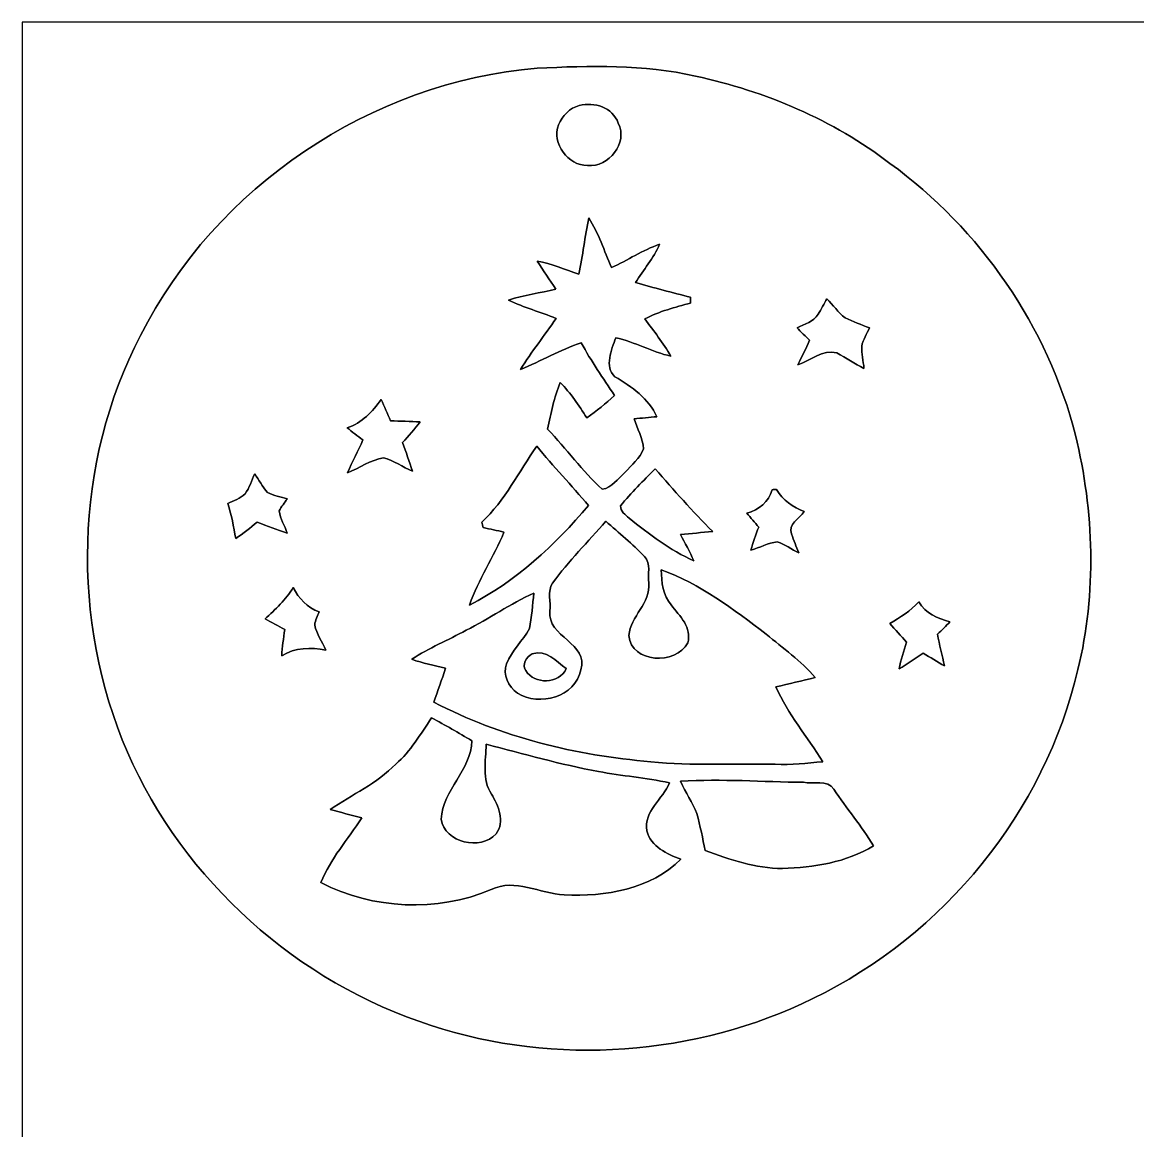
# Model space of a CAD drawing. Header units: centimetres. Extents: x -16.8 to 16.8, y -16.7 to 16.7.
# Drawn here: x -16.77 to 0, y 0 to 16.67 of the extents above; entities that cross this region are included whole.
import ezdxf

# ---------------------------------------------------------------- set-up
doc = ezdxf.new("R2010")
doc.units = ezdxf.units.CM
doc.header["$MEASUREMENT"] = 0
doc.layers.add('Layer 1', color=7, linetype='Continuous')

msp = doc.modelspace()

# ---------------------------------------------------------------- linework, layer by layer
at = {"layer": 'Layer 1', "color": 7}
for points, knots in [([(-16.77458, 16.66875), (-16.77458, 16.66875), (16.77458, 16.66875), (16.77458, 16.66875), (16.77458, 16.66875), (16.77458, 16.66875), (16.77458, -16.66875), (16.77458, -16.66875), (16.77458, -16.66875), (16.77458, -16.66875), (-16.77458, -16.66875), (-16.77458, -16.66875), (-16.77458, -16.66875), (-16.77458, -16.66875), (-16.77458, 16.66875), (-16.77458, 16.66875), (-16.77458, 16.66875), (-16.77458, 16.66875), (-16.77458, 16.66875), (-16.77458, 16.66875)], [0, 0, 0, 0, 0.16666667, 0.16666667, 0.16666667, 0.16666667, 0.33333333, 0.33333333, 0.33333333, 0.33333333, 0.5, 0.5, 0.5, 0.5, 0.66666667, 0.66666667, 0.66666667, 0.66666667, 1, 1, 1, 1]), ([(-9.03288, 15.97695), (-11.53301, 15.76987), (-13.86523, 14.19825), (-14.99588, 11.95846), (-14.99588, 11.95846), (-16.00024, 10.04182), (-16.0468, 7.67115), (-15.19379, 5.69101), (-15.19379, 5.69101), (-14.3443, 3.75497), (-12.6365, 2.2285), (-10.62567, 1.58256), (-10.62567, 1.58256), (-8.75524, 0.97049), (-6.64916, 1.12077), (-4.8835, 1.98861), (-4.8835, 1.98861), (-2.91253, 2.94005), (-1.39771, 4.80025), (-0.89853, 6.93455), (-0.89853, 6.93455), (-0.61595, 8.08778), (-0.65723, 9.31016), (-0.93486, 10.46021), (-0.93486, 10.46021), (-1.35361, 12.09181), (-2.36538, 13.55725), (-3.72569, 14.54714), (-3.72569, 14.54714), (-4.58223, 15.20261), (-5.59929, 15.63088), (-6.64951, 15.86018), (-6.64951, 15.86018), (-7.43021, 16.03587), (-8.23877, 16.01893), (-9.03288, 15.97695), (-9.03288, 15.97695), (-9.03288, 15.97695), (-9.03288, 15.97695), (-9.03288, 15.97695)], [0, 0, 0, 0, 0.09090909, 0.09090909, 0.09090909, 0.09090909, 0.18181818, 0.18181818, 0.18181818, 0.18181818, 0.27272727, 0.27272727, 0.27272727, 0.27272727, 0.36363636, 0.36363636, 0.36363636, 0.36363636, 0.45454545, 0.45454545, 0.45454545, 0.45454545, 0.54545455, 0.54545455, 0.54545455, 0.54545455, 0.63636364, 0.63636364, 0.63636364, 0.63636364, 0.72727273, 0.72727273, 0.72727273, 0.72727273, 0.81818182, 0.81818182, 0.81818182, 0.81818182, 1, 1, 1, 1]), ([(-8.39823, 15.41674), (-8.17386, 15.47777), (-7.89623, 15.38605), (-7.81226, 15.15392), (-7.81226, 15.15392), (-7.65986, 14.85371), (-7.95373, 14.48541), (-8.2744, 14.51504), (-8.2744, 14.51504), (-8.56686, 14.50904), (-8.81768, 14.85053), (-8.70938, 15.12887), (-8.70938, 15.12887), (-8.65258, 15.26117), (-8.54287, 15.38252), (-8.39823, 15.41674)], [0, 0, 0, 0, 0.2, 0.2, 0.2, 0.2, 0.4, 0.4, 0.4, 0.4, 0.6, 0.6, 0.6, 0.6, 1, 1, 1, 1]), ([(-8.40352, 12.88062), (-8.34672, 13.16143), (-8.31286, 13.44648), (-8.25465, 13.72694), (-8.25465, 13.72694), (-8.10613, 13.49587), (-8.02358, 13.23164), (-7.91386, 12.98116), (-7.91386, 12.98116), (-7.66868, 13.08841), (-7.44608, 13.24328), (-7.19208, 13.33006), (-7.19208, 13.33006), (-7.27675, 13.11804), (-7.43656, 12.95012), (-7.55015, 12.75433), (-7.55015, 12.75433), (-7.27675, 12.67389), (-6.99946, 12.60581), (-6.72359, 12.53349), (-6.72359, 12.53349), (-6.72359, 12.51162), (-6.72359, 12.46822), (-6.72324, 12.44635), (-6.72324, 12.44635), (-6.95713, 12.38285), (-7.19526, 12.32359), (-7.40974, 12.20823), (-7.40974, 12.20823), (-7.2771, 12.02373), (-7.13775, 11.8431), (-7.01957, 11.64872), (-7.01957, 11.64872), (-7.30709, 11.70799), (-7.5632, 11.86392), (-7.85072, 11.92424), (-7.85072, 11.92424), (-7.91245, 11.74256), (-8.02499, 11.49385), (-7.86236, 11.33757), (-7.86236, 11.33757), (-7.61224, 11.19152), (-7.35401, 11.00984), (-7.23089, 10.73785), (-7.23089, 10.73785), (-7.34519, 10.72621), (-7.45984, 10.71668), (-7.57414, 10.70539), (-7.57414, 10.70539), (-7.52722, 10.55546), (-7.43761, 10.41224), (-7.43338, 10.25349), (-7.43338, 10.25349), (-7.48418, 10.10849), (-7.61541, 10.01219), (-7.71172, 9.89894), (-7.71172, 9.89894), (-7.8172, 9.80863), (-7.90469, 9.6647), (-8.05427, 9.646), (-8.05427, 9.646), (-8.35484, 9.92011), (-8.59226, 10.25701), (-8.87448, 10.55017), (-8.87448, 10.55017), (-8.82086, 10.78653), (-8.77993, 11.02924), (-8.68398, 11.25291), (-8.68398, 11.25291), (-8.52946, 11.09345), (-8.40564, 10.90824), (-8.28534, 10.72233), (-8.28534, 10.72233), (-8.1347, 10.81934), (-7.99959, 10.93752), (-7.86624, 11.05641), (-7.86624, 11.05641), (-8.04016, 11.31676), (-8.21972, 11.57358), (-8.3693, 11.84839), (-8.3693, 11.84839), (-8.68539, 11.74327), (-8.97361, 11.57499), (-9.28053, 11.4487), (-9.28053, 11.4487), (-9.12001, 11.71646), (-8.91893, 11.9567), (-8.74642, 12.21669), (-8.74642, 12.21669), (-8.98278, 12.31159), (-9.22902, 12.38109), (-9.46044, 12.48904), (-9.46044, 12.48904), (-9.23078, 12.573), (-8.98454, 12.59311), (-8.74924, 12.65696), (-8.74924, 12.65696), (-8.84555, 12.7956), (-8.94327, 12.93389), (-9.03076, 13.07853), (-9.03076, 13.07853), (-8.81451, 13.03655), (-8.61201, 12.94836), (-8.40352, 12.88062)], [0, 0, 0, 0, 0.03703704, 0.03703704, 0.03703704, 0.03703704, 0.07407407, 0.07407407, 0.07407407, 0.07407407, 0.11111111, 0.11111111, 0.11111111, 0.11111111, 0.14814815, 0.14814815, 0.14814815, 0.14814815, 0.18518519, 0.18518519, 0.18518519, 0.18518519, 0.22222222, 0.22222222, 0.22222222, 0.22222222, 0.25925926, 0.25925926, 0.25925926, 0.25925926, 0.2962963, 0.2962963, 0.2962963, 0.2962963, 0.33333333, 0.33333333, 0.33333333, 0.33333333, 0.37037037, 0.37037037, 0.37037037, 0.37037037, 0.40740741, 0.40740741, 0.40740741, 0.40740741, 0.44444444, 0.44444444, 0.44444444, 0.44444444, 0.48148148, 0.48148148, 0.48148148, 0.48148148, 0.51851852, 0.51851852, 0.51851852, 0.51851852, 0.55555556, 0.55555556, 0.55555556, 0.55555556, 0.59259259, 0.59259259, 0.59259259, 0.59259259, 0.62962963, 0.62962963, 0.62962963, 0.62962963, 0.66666667, 0.66666667, 0.66666667, 0.66666667, 0.7037037, 0.7037037, 0.7037037, 0.7037037, 0.74074074, 0.74074074, 0.74074074, 0.74074074, 0.77777778, 0.77777778, 0.77777778, 0.77777778, 0.81481481, 0.81481481, 0.81481481, 0.81481481, 0.85185185, 0.85185185, 0.85185185, 0.85185185, 0.88888889, 0.88888889, 0.88888889, 0.88888889, 0.92592593, 0.92592593, 0.92592593, 0.92592593, 1, 1, 1, 1]), ([(-4.67431, 12.51197), (-4.58258, 12.41672), (-4.50497, 12.30524), (-4.39949, 12.2241), (-4.39949, 12.2241), (-4.28096, 12.16766), (-4.15713, 12.12144), (-4.03472, 12.07311), (-4.03472, 12.07311), (-4.07458, 11.98316), (-4.13209, 11.89778), (-4.14973, 11.79936), (-4.14973, 11.79936), (-4.1529, 11.68647), (-4.1275, 11.57534), (-4.11621, 11.46351), (-4.11621, 11.46351), (-4.25697, 11.53266), (-4.38609, 11.62297), (-4.52332, 11.69741), (-4.52332, 11.69741), (-4.73992, 11.75103), (-4.91843, 11.58593), (-5.10928, 11.51925), (-5.10928, 11.51925), (-5.05354, 11.64308), (-4.98263, 11.75985), (-4.93501, 11.88685), (-4.93501, 11.88685), (-4.98193, 11.93341), (-5.07541, 12.02619), (-5.12233, 12.07276), (-5.12233, 12.07276), (-5.01086, 12.12885), (-4.87433, 12.16413), (-4.80589, 12.27808), (-4.80589, 12.27808), (-4.75791, 12.35357), (-4.7184, 12.43401), (-4.67431, 12.51197)], [0, 0, 0, 0, 0.09090909, 0.09090909, 0.09090909, 0.09090909, 0.18181818, 0.18181818, 0.18181818, 0.18181818, 0.27272727, 0.27272727, 0.27272727, 0.27272727, 0.36363636, 0.36363636, 0.36363636, 0.36363636, 0.45454545, 0.45454545, 0.45454545, 0.45454545, 0.54545455, 0.54545455, 0.54545455, 0.54545455, 0.63636364, 0.63636364, 0.63636364, 0.63636364, 0.72727273, 0.72727273, 0.72727273, 0.72727273, 0.81818182, 0.81818182, 0.81818182, 0.81818182, 1, 1, 1, 1]), ([(-11.88861, 10.57204), (-11.66495, 10.64084), (-11.51255, 10.81511), (-11.37567, 10.99608), (-11.37567, 10.99608), (-11.32734, 10.89025), (-11.28324, 10.78265), (-11.23668, 10.67611), (-11.23668, 10.67611), (-11.08851, 10.67118), (-10.93999, 10.66553), (-10.79112, 10.65953), (-10.79112, 10.65953), (-10.87226, 10.54911), (-10.9661, 10.44928), (-11.05817, 10.34803), (-11.05817, 10.34803), (-11.00526, 10.20551), (-10.95199, 10.06263), (-10.90754, 9.91694), (-10.90754, 9.91694), (-11.05464, 9.97973), (-11.18729, 10.07921), (-11.34216, 10.12119), (-11.34216, 10.12119), (-11.53654, 10.08662), (-11.7027, 9.96527), (-11.88403, 9.89401), (-11.88403, 9.89401), (-11.81029, 10.06052), (-11.72281, 10.22068), (-11.65366, 10.38931), (-11.65366, 10.38931), (-11.7348, 10.44646), (-11.81382, 10.50678), (-11.88861, 10.57204)], [0, 0, 0, 0, 0.1, 0.1, 0.1, 0.1, 0.2, 0.2, 0.2, 0.2, 0.3, 0.3, 0.3, 0.3, 0.4, 0.4, 0.4, 0.4, 0.5, 0.5, 0.5, 0.5, 0.6, 0.6, 0.6, 0.6, 0.7, 0.7, 0.7, 0.7, 0.8, 0.8, 0.8, 0.8, 1, 1, 1, 1]), ([(-9.86508, 9.15247), (-9.5123, 9.47737), (-9.30769, 9.91059), (-9.03781, 10.29688), (-9.03781, 10.29688), (-8.79193, 9.98643), (-8.51394, 9.70421), (-8.25888, 9.40153), (-8.25888, 9.40153), (-8.76618, 8.80851), (-9.34755, 8.26135), (-10.04852, 7.90469), (-10.04852, 7.90469), (-9.91941, 8.28957), (-9.67952, 8.62471), (-9.53135, 9.00183), (-9.53135, 9.00183), (-9.63436, 9.02406), (-9.73808, 9.04734), (-9.84109, 9.06886), (-9.84109, 9.06886), (-9.84709, 9.08967), (-9.85908, 9.13165), (-9.86508, 9.15247)], [0, 0, 0, 0, 0.14285714, 0.14285714, 0.14285714, 0.14285714, 0.28571429, 0.28571429, 0.28571429, 0.28571429, 0.42857143, 0.42857143, 0.42857143, 0.42857143, 0.57142857, 0.57142857, 0.57142857, 0.57142857, 0.71428571, 0.71428571, 0.71428571, 0.71428571, 1, 1, 1, 1]), ([(-7.77628, 9.39659), (-7.61929, 9.59732), (-7.43373, 9.77336), (-7.25558, 9.95504), (-7.25558, 9.95504), (-6.97512, 9.6333), (-6.69466, 9.31157), (-6.39198, 9.0103), (-6.39198, 9.0103), (-6.5532, 8.99477), (-6.71407, 8.98137), (-6.87493, 8.96726), (-6.87493, 8.96726), (-6.80791, 8.83532), (-6.73523, 8.7062), (-6.67632, 8.57038), (-6.67632, 8.57038), (-7.03298, 8.72843), (-7.34554, 8.9722), (-7.65034, 9.21209), (-7.65034, 9.21209), (-7.70149, 9.26465), (-7.78545, 9.31263), (-7.77628, 9.39659)], [0, 0, 0, 0, 0.14285714, 0.14285714, 0.14285714, 0.14285714, 0.28571429, 0.28571429, 0.28571429, 0.28571429, 0.42857143, 0.42857143, 0.42857143, 0.42857143, 0.57142857, 0.57142857, 0.57142857, 0.57142857, 0.71428571, 0.71428571, 0.71428571, 0.71428571, 1, 1, 1, 1]), ([(-13.42355, 9.57686), (-13.35793, 9.66787), (-13.32724, 9.779), (-13.27926, 9.87989), (-13.27926, 9.87989), (-13.2147, 9.78747), (-13.16602, 9.68234), (-13.0877, 9.60014), (-13.0877, 9.60014), (-12.99669, 9.54722), (-12.88697, 9.53664), (-12.78819, 9.50207), (-12.78819, 9.50207), (-12.83018, 9.44245), (-12.87886, 9.38671), (-12.91096, 9.32039), (-12.91096, 9.32039), (-12.89932, 9.2015), (-12.82735, 9.09884), (-12.79066, 8.98631), (-12.79066, 8.98631), (-12.94306, 9.03464), (-13.09158, 9.09496), (-13.24116, 9.15176), (-13.24116, 9.15176), (-13.34664, 9.06674), (-13.45106, 8.97996), (-13.56431, 8.90517), (-13.56431, 8.90517), (-13.595, 9.08297), (-13.62886, 9.26042), (-13.68496, 9.43151), (-13.68496, 9.43151), (-13.59606, 9.47596), (-13.49481, 9.50489), (-13.42355, 9.57686)], [0, 0, 0, 0, 0.1, 0.1, 0.1, 0.1, 0.2, 0.2, 0.2, 0.2, 0.3, 0.3, 0.3, 0.3, 0.4, 0.4, 0.4, 0.4, 0.5, 0.5, 0.5, 0.5, 0.6, 0.6, 0.6, 0.6, 0.7, 0.7, 0.7, 0.7, 0.8, 0.8, 0.8, 0.8, 1, 1, 1, 1]), ([(-5.49804, 9.64001), (-5.48146, 9.64036), (-5.44795, 9.64071), (-5.43101, 9.64106), (-5.43101, 9.64106), (-5.34106, 9.47596), (-5.17984, 9.38389), (-5.01438, 9.30945), (-5.01438, 9.30945), (-5.086, 9.20785), (-5.26768, 9.11966), (-5.20559, 8.97431), (-5.20559, 8.97431), (-5.17208, 8.87836), (-5.13398, 8.78346), (-5.09834, 8.68821), (-5.09834, 8.68821), (-5.20524, 8.7436), (-5.30331, 8.8205), (-5.42008, 8.85402), (-5.42008, 8.85402), (-5.55872, 8.83955), (-5.68466, 8.76935), (-5.81695, 8.72984), (-5.81695, 8.72984), (-5.78379, 8.84767), (-5.74252, 8.96267), (-5.69983, 9.07697), (-5.69983, 9.07697), (-5.75945, 9.14753), (-5.81978, 9.21702), (-5.87904, 9.28758), (-5.87904, 9.28758), (-5.69101, 9.33379), (-5.55413, 9.45727), (-5.49804, 9.64001)], [0, 0, 0, 0, 0.1, 0.1, 0.1, 0.1, 0.2, 0.2, 0.2, 0.2, 0.3, 0.3, 0.3, 0.3, 0.4, 0.4, 0.4, 0.4, 0.5, 0.5, 0.5, 0.5, 0.6, 0.6, 0.6, 0.6, 0.7, 0.7, 0.7, 0.7, 0.8, 0.8, 0.8, 0.8, 1, 1, 1, 1]), ([(-8.79898, 8.23524), (-8.55698, 8.5658), (-8.26735, 8.85754), (-7.99818, 9.16552), (-7.99818, 9.16552), (-7.80415, 8.98913), (-7.59636, 8.8265), (-7.41751, 8.63388), (-7.41751, 8.63388), (-7.31555, 8.53193), (-7.37306, 8.36224), (-7.35189, 8.23736), (-7.35189, 8.23736), (-7.32014, 7.93468), (-7.63235, 7.73536), (-7.6521, 7.44784), (-7.6521, 7.44784), (-7.61753, 7.02698), (-6.94337, 7.00087), (-6.76804, 7.33566), (-6.76804, 7.33566), (-6.69678, 7.56603), (-6.8901, 7.741), (-7.01534, 7.90681), (-7.01534, 7.90681), (-7.14516, 8.04968), (-7.15821, 8.25253), (-7.16809, 8.43633), (-7.16809, 8.43633), (-6.58178, 8.22184), (-6.07836, 7.84154), (-5.58729, 7.46654), (-5.58729, 7.46654), (-5.33506, 7.25805), (-5.06413, 7.06543), (-4.84999, 6.81567), (-4.84999, 6.81567), (-5.04649, 6.76522), (-5.24404, 6.72042), (-5.44124, 6.67314), (-5.44124, 6.67314), (-5.26062, 6.2678), (-4.96923, 5.92384), (-4.73639, 5.54814), (-4.73639, 5.54814), (-4.97417, 5.52768), (-5.21123, 5.49663), (-5.45006, 5.51039), (-5.45006, 5.51039), (-6.07378, 5.52521), (-6.69996, 5.48111), (-7.32155, 5.54884), (-7.32155, 5.54884), (-8.45114, 5.64268), (-9.57333, 5.91926), (-10.58333, 6.44243), (-10.58333, 6.44243), (-10.53183, 6.61564), (-10.46127, 6.78251), (-10.41083, 6.95607), (-10.41083, 6.95607), (-10.58086, 6.99488), (-10.75196, 7.03051), (-10.91671, 7.08942), (-10.91671, 7.08942), (-10.65989, 7.26158), (-10.3692, 7.37447), (-10.10073, 7.52687), (-10.10073, 7.52687), (-9.7536, 7.69902), (-9.43434, 7.92304), (-9.08226, 8.08496), (-9.08226, 8.08496), (-9.09638, 7.90646), (-9.11789, 7.7283), (-9.14718, 7.55121), (-9.14718, 7.55121), (-9.24913, 7.36741), (-9.41352, 7.2203), (-9.49184, 7.02169), (-9.49184, 7.02169), (-9.5571, 6.85518), (-9.46291, 6.67667), (-9.3278, 6.58142), (-9.3278, 6.58142), (-8.99936, 6.37469), (-8.45326, 6.51933), (-8.37706, 6.93244), (-8.37706, 6.93244), (-8.24018, 7.32226), (-8.88824, 7.4295), (-8.83991, 7.81403), (-8.83991, 7.81403), (-8.82368, 7.94914), (-8.88224, 8.11389), (-8.79898, 8.23524)], [0, 0, 0, 0, 0.04, 0.04, 0.04, 0.04, 0.08, 0.08, 0.08, 0.08, 0.12, 0.12, 0.12, 0.12, 0.16, 0.16, 0.16, 0.16, 0.2, 0.2, 0.2, 0.2, 0.24, 0.24, 0.24, 0.24, 0.28, 0.28, 0.28, 0.28, 0.32, 0.32, 0.32, 0.32, 0.36, 0.36, 0.36, 0.36, 0.4, 0.4, 0.4, 0.4, 0.44, 0.44, 0.44, 0.44, 0.48, 0.48, 0.48, 0.48, 0.52, 0.52, 0.52, 0.52, 0.56, 0.56, 0.56, 0.56, 0.6, 0.6, 0.6, 0.6, 0.64, 0.64, 0.64, 0.64, 0.68, 0.68, 0.68, 0.68, 0.72, 0.72, 0.72, 0.72, 0.76, 0.76, 0.76, 0.76, 0.8, 0.8, 0.8, 0.8, 0.84, 0.84, 0.84, 0.84, 0.88, 0.88, 0.88, 0.88, 0.92, 0.92, 0.92, 0.92, 1, 1, 1, 1]), ([(-12.70141, 8.16822), (-12.61533, 8.00382), (-12.49151, 7.86201), (-12.30912, 7.80486), (-12.30912, 7.80486), (-12.33452, 7.73924), (-12.36804, 7.67539), (-12.37756, 7.60483), (-12.37756, 7.60483), (-12.34969, 7.46866), (-12.26538, 7.35295), (-12.21034, 7.22665), (-12.21034, 7.22665), (-12.43718, 7.27181), (-12.67178, 7.26793), (-12.87286, 7.14128), (-12.87286, 7.14128), (-12.86686, 7.27357), (-12.84676, 7.40516), (-12.82806, 7.53604), (-12.82806, 7.53604), (-12.92543, 7.59178), (-13.02491, 7.64364), (-13.12439, 7.69549), (-13.12439, 7.69549), (-12.96882, 7.83978), (-12.81148, 7.98477), (-12.70141, 8.16822)], [0, 0, 0, 0, 0.125, 0.125, 0.125, 0.125, 0.25, 0.25, 0.25, 0.25, 0.375, 0.375, 0.375, 0.375, 0.5, 0.5, 0.5, 0.5, 0.625, 0.625, 0.625, 0.625, 0.75, 0.75, 0.75, 0.75, 1, 1, 1, 1]), ([(-3.72851, 7.62988), (-3.57011, 7.71878), (-3.41877, 7.82038), (-3.29212, 7.95126), (-3.29212, 7.95126), (-3.18946, 7.78016), (-3.00955, 7.70114), (-2.82328, 7.65281), (-2.82328, 7.65281), (-2.8829, 7.58896), (-2.94464, 7.52722), (-3.00884, 7.4676), (-3.00884, 7.4676), (-2.98274, 7.30638), (-2.9397, 7.14869), (-2.90654, 6.98923), (-2.90654, 6.98923), (-3.01449, 7.05097), (-3.11961, 7.11729), (-3.22474, 7.18256), (-3.22474, 7.18256), (-3.34504, 7.10142), (-3.46287, 7.0171), (-3.58881, 6.94514), (-3.58881, 6.94514), (-3.5627, 7.08237), (-3.52072, 7.21572), (-3.47486, 7.34766), (-3.47486, 7.34766), (-3.55918, 7.4422), (-3.6449, 7.53533), (-3.72851, 7.62988)], [0, 0, 0, 0, 0.11111111, 0.11111111, 0.11111111, 0.11111111, 0.22222222, 0.22222222, 0.22222222, 0.22222222, 0.33333333, 0.33333333, 0.33333333, 0.33333333, 0.44444444, 0.44444444, 0.44444444, 0.44444444, 0.55555556, 0.55555556, 0.55555556, 0.55555556, 0.66666667, 0.66666667, 0.66666667, 0.66666667, 0.77777778, 0.77777778, 0.77777778, 0.77777778, 1, 1, 1, 1]), ([(-9.10555, 7.17127), (-8.89071, 7.24606), (-8.74748, 7.0552), (-8.59331, 6.94972), (-8.59331, 6.94972), (-8.70797, 6.71371), (-9.06604, 6.70631), (-9.20362, 6.91938), (-9.20362, 6.91938), (-9.26747, 7.01463), (-9.19021, 7.12329), (-9.10555, 7.17127)], [0, 0, 0, 0, 0.25, 0.25, 0.25, 0.25, 0.5, 0.5, 0.5, 0.5, 1, 1, 1, 1]), ([(-10.62143, 6.20748), (-10.41294, 6.1027), (-10.21362, 5.98135), (-10.01183, 5.86423), (-10.01183, 5.86423), (-10.0263, 5.41831), (-10.45104, 5.12798), (-10.47679, 4.68559), (-10.47679, 4.68559), (-10.41718, 4.32999), (-9.88236, 4.20617), (-9.64918, 4.4637), (-9.64918, 4.4637), (-9.50842, 4.64714), (-9.61566, 4.89056), (-9.71938, 5.06271), (-9.71938, 5.06271), (-9.86896, 5.2832), (-9.80017, 5.56225), (-9.80017, 5.81131), (-9.80017, 5.81131), (-9.23925, 5.66491), (-8.68045, 5.50757), (-8.11001, 5.40209), (-8.11001, 5.40209), (-7.75582, 5.334), (-7.39528, 5.30789), (-7.0425, 5.23275), (-7.0425, 5.23275), (-7.13952, 4.97981), (-7.43444, 4.80977), (-7.37976, 4.50956), (-7.37976, 4.50956), (-7.32402, 4.26932), (-7.07884, 4.16278), (-6.87141, 4.08199), (-6.87141, 4.08199), (-7.32084, 3.62938), (-8.01194, 3.51331), (-8.62436, 3.54859), (-8.62436, 3.54859), (-8.99372, 3.56376), (-9.36096, 3.80224), (-9.72538, 3.62514), (-9.72538, 3.62514), (-10.54241, 3.27907), (-11.49703, 3.33058), (-12.28478, 3.73027), (-12.28478, 3.73027), (-12.13838, 4.08905), (-11.8805, 4.38256), (-11.66954, 4.70253), (-11.66954, 4.70253), (-11.82723, 4.74909), (-11.98774, 4.78649), (-12.14579, 4.832), (-12.14579, 4.832), (-11.81276, 5.05319), (-11.44058, 5.22429), (-11.15695, 5.51251), (-11.15695, 5.51251), (-10.93435, 5.70794), (-10.78406, 5.96406), (-10.62143, 6.20748)], [0, 0, 0, 0, 0.05882353, 0.05882353, 0.05882353, 0.05882353, 0.11764706, 0.11764706, 0.11764706, 0.11764706, 0.17647059, 0.17647059, 0.17647059, 0.17647059, 0.23529412, 0.23529412, 0.23529412, 0.23529412, 0.29411765, 0.29411765, 0.29411765, 0.29411765, 0.35294118, 0.35294118, 0.35294118, 0.35294118, 0.41176471, 0.41176471, 0.41176471, 0.41176471, 0.47058824, 0.47058824, 0.47058824, 0.47058824, 0.52941176, 0.52941176, 0.52941176, 0.52941176, 0.58823529, 0.58823529, 0.58823529, 0.58823529, 0.64705882, 0.64705882, 0.64705882, 0.64705882, 0.70588235, 0.70588235, 0.70588235, 0.70588235, 0.76470588, 0.76470588, 0.76470588, 0.76470588, 0.82352941, 0.82352941, 0.82352941, 0.82352941, 0.88235294, 0.88235294, 0.88235294, 0.88235294, 1, 1, 1, 1]), ([(-6.87352, 5.25533), (-6.25793, 5.29308), (-5.64198, 5.24616), (-5.02603, 5.23946), (-5.02603, 5.23946), (-4.88174, 5.21018), (-4.66654, 5.28532), (-4.57024, 5.13433), (-4.57024, 5.13433), (-4.3748, 4.84858), (-4.15608, 4.5787), (-3.97298, 4.28484), (-3.97298, 4.28484), (-4.38185, 4.03401), (-4.87116, 3.95676), (-5.34353, 3.94335), (-5.34353, 3.94335), (-5.74604, 3.94688), (-6.13128, 4.0767), (-6.50558, 4.21146), (-6.50558, 4.21146), (-6.54191, 4.39808), (-6.57789, 4.58541), (-6.63116, 4.76779), (-6.63116, 4.76779), (-6.69219, 4.93959), (-6.80544, 5.0867), (-6.87352, 5.25533)], [0, 0, 0, 0, 0.125, 0.125, 0.125, 0.125, 0.25, 0.25, 0.25, 0.25, 0.375, 0.375, 0.375, 0.375, 0.5, 0.5, 0.5, 0.5, 0.625, 0.625, 0.625, 0.625, 0.75, 0.75, 0.75, 0.75, 1, 1, 1, 1])]:
    msp.add_open_spline(points, degree=3, knots=knots, dxfattribs=at)
at = {"layer": 'Layer 1', "color": 251}
for points, knots in [([(-9.03288, 15.97695), (-8.23877, 16.01893), (-7.43021, 16.03587), (-6.64951, 15.86018), (-6.64951, 15.86018), (-5.59929, 15.63088), (-4.58223, 15.20261), (-3.72569, 14.54714), (-3.72569, 14.54714), (-2.36538, 13.55725), (-1.35361, 12.09181), (-0.93486, 10.46021), (-0.93486, 10.46021), (-0.65723, 9.31016), (-0.61595, 8.08778), (-0.89853, 6.93455), (-0.89853, 6.93455), (-1.39771, 4.80025), (-2.91253, 2.94005), (-4.8835, 1.98861), (-4.8835, 1.98861), (-6.64916, 1.12077), (-8.75524, 0.97049), (-10.62567, 1.58256), (-10.62567, 1.58256), (-12.6365, 2.2285), (-14.3443, 3.75497), (-15.19379, 5.69101), (-15.19379, 5.69101), (-16.0468, 7.67115), (-16.00024, 10.04182), (-14.99588, 11.95846), (-14.99588, 11.95846), (-13.86523, 14.19825), (-11.53301, 15.76987), (-9.03288, 15.97695), (-9.03288, 15.97695), (-9.03288, 15.97695), (-9.03288, 15.97695), (-9.03288, 15.97695)], [0, 0, 0, 0, 0.09090909, 0.09090909, 0.09090909, 0.09090909, 0.18181818, 0.18181818, 0.18181818, 0.18181818, 0.27272727, 0.27272727, 0.27272727, 0.27272727, 0.36363636, 0.36363636, 0.36363636, 0.36363636, 0.45454545, 0.45454545, 0.45454545, 0.45454545, 0.54545455, 0.54545455, 0.54545455, 0.54545455, 0.63636364, 0.63636364, 0.63636364, 0.63636364, 0.72727273, 0.72727273, 0.72727273, 0.72727273, 0.81818182, 0.81818182, 0.81818182, 0.81818182, 1, 1, 1, 1]), ([(-8.39823, 15.41674), (-8.54287, 15.38252), (-8.65258, 15.26117), (-8.70938, 15.12887), (-8.70938, 15.12887), (-8.81768, 14.85053), (-8.56686, 14.50904), (-8.2744, 14.51504), (-8.2744, 14.51504), (-7.95373, 14.48541), (-7.65986, 14.85371), (-7.81226, 15.15392), (-7.81226, 15.15392), (-7.89623, 15.38605), (-8.17386, 15.47777), (-8.39823, 15.41674), (-8.39823, 15.41674), (-8.39823, 15.41674), (-8.39823, 15.41674), (-8.39823, 15.41674)], [0, 0, 0, 0, 0.16666667, 0.16666667, 0.16666667, 0.16666667, 0.33333333, 0.33333333, 0.33333333, 0.33333333, 0.5, 0.5, 0.5, 0.5, 0.66666667, 0.66666667, 0.66666667, 0.66666667, 1, 1, 1, 1]), ([(-8.40352, 12.88062), (-8.61201, 12.94836), (-8.81451, 13.03655), (-9.03076, 13.07853), (-9.03076, 13.07853), (-8.94327, 12.93389), (-8.84555, 12.7956), (-8.74924, 12.65696), (-8.74924, 12.65696), (-8.98454, 12.59311), (-9.23078, 12.573), (-9.46044, 12.48904), (-9.46044, 12.48904), (-9.22902, 12.38109), (-8.98278, 12.31159), (-8.74642, 12.21669), (-8.74642, 12.21669), (-8.91893, 11.9567), (-9.12001, 11.71646), (-9.28053, 11.4487), (-9.28053, 11.4487), (-8.97361, 11.57499), (-8.68539, 11.74327), (-8.3693, 11.84839), (-8.3693, 11.84839), (-8.21972, 11.57358), (-8.04016, 11.31676), (-7.86624, 11.05641), (-7.86624, 11.05641), (-7.99959, 10.93752), (-8.1347, 10.81934), (-8.28534, 10.72233), (-8.28534, 10.72233), (-8.40564, 10.90824), (-8.52946, 11.09345), (-8.68398, 11.25291), (-8.68398, 11.25291), (-8.77993, 11.02924), (-8.82086, 10.78653), (-8.87448, 10.55017), (-8.87448, 10.55017), (-8.59226, 10.25701), (-8.35484, 9.92011), (-8.05427, 9.646), (-8.05427, 9.646), (-7.90469, 9.6647), (-7.8172, 9.80863), (-7.71172, 9.89894), (-7.71172, 9.89894), (-7.61541, 10.01219), (-7.48418, 10.10849), (-7.43338, 10.25349), (-7.43338, 10.25349), (-7.43761, 10.41224), (-7.52722, 10.55546), (-7.57414, 10.70539), (-7.57414, 10.70539), (-7.45984, 10.71668), (-7.34519, 10.72621), (-7.23089, 10.73785), (-7.23089, 10.73785), (-7.35401, 11.00984), (-7.61224, 11.19152), (-7.86236, 11.33757), (-7.86236, 11.33757), (-8.02499, 11.49385), (-7.91245, 11.74256), (-7.85072, 11.92424), (-7.85072, 11.92424), (-7.5632, 11.86392), (-7.30709, 11.70799), (-7.01957, 11.64872), (-7.01957, 11.64872), (-7.13775, 11.8431), (-7.2771, 12.02373), (-7.40974, 12.20823), (-7.40974, 12.20823), (-7.19526, 12.32359), (-6.95713, 12.38285), (-6.72324, 12.44635), (-6.72324, 12.44635), (-6.72359, 12.46822), (-6.72359, 12.51162), (-6.72359, 12.53349), (-6.72359, 12.53349), (-6.99946, 12.60581), (-7.27675, 12.67389), (-7.55015, 12.75433), (-7.55015, 12.75433), (-7.43656, 12.95012), (-7.27675, 13.11804), (-7.19208, 13.33006), (-7.19208, 13.33006), (-7.44608, 13.24328), (-7.66868, 13.08841), (-7.91386, 12.98116), (-7.91386, 12.98116), (-8.02358, 13.23164), (-8.10613, 13.49587), (-8.25465, 13.72694), (-8.25465, 13.72694), (-8.31286, 13.44648), (-8.34672, 13.16143), (-8.40352, 12.88062), (-8.40352, 12.88062), (-8.40352, 12.88062), (-8.40352, 12.88062), (-8.40352, 12.88062)], [0, 0, 0, 0, 0.03571429, 0.03571429, 0.03571429, 0.03571429, 0.07142857, 0.07142857, 0.07142857, 0.07142857, 0.10714286, 0.10714286, 0.10714286, 0.10714286, 0.14285714, 0.14285714, 0.14285714, 0.14285714, 0.17857143, 0.17857143, 0.17857143, 0.17857143, 0.21428571, 0.21428571, 0.21428571, 0.21428571, 0.25, 0.25, 0.25, 0.25, 0.28571429, 0.28571429, 0.28571429, 0.28571429, 0.32142857, 0.32142857, 0.32142857, 0.32142857, 0.35714286, 0.35714286, 0.35714286, 0.35714286, 0.39285714, 0.39285714, 0.39285714, 0.39285714, 0.42857143, 0.42857143, 0.42857143, 0.42857143, 0.46428571, 0.46428571, 0.46428571, 0.46428571, 0.5, 0.5, 0.5, 0.5, 0.53571429, 0.53571429, 0.53571429, 0.53571429, 0.57142857, 0.57142857, 0.57142857, 0.57142857, 0.60714286, 0.60714286, 0.60714286, 0.60714286, 0.64285714, 0.64285714, 0.64285714, 0.64285714, 0.67857143, 0.67857143, 0.67857143, 0.67857143, 0.71428571, 0.71428571, 0.71428571, 0.71428571, 0.75, 0.75, 0.75, 0.75, 0.78571429, 0.78571429, 0.78571429, 0.78571429, 0.82142857, 0.82142857, 0.82142857, 0.82142857, 0.85714286, 0.85714286, 0.85714286, 0.85714286, 0.89285714, 0.89285714, 0.89285714, 0.89285714, 0.92857143, 0.92857143, 0.92857143, 0.92857143, 1, 1, 1, 1]), ([(-4.67431, 12.51197), (-4.7184, 12.43401), (-4.75791, 12.35357), (-4.80589, 12.27808), (-4.80589, 12.27808), (-4.87433, 12.16413), (-5.01086, 12.12885), (-5.12233, 12.07276), (-5.12233, 12.07276), (-5.07541, 12.02619), (-4.98193, 11.93341), (-4.93501, 11.88685), (-4.93501, 11.88685), (-4.98263, 11.75985), (-5.05354, 11.64308), (-5.10928, 11.51925), (-5.10928, 11.51925), (-4.91843, 11.58593), (-4.73992, 11.75103), (-4.52332, 11.69741), (-4.52332, 11.69741), (-4.38609, 11.62297), (-4.25697, 11.53266), (-4.11621, 11.46351), (-4.11621, 11.46351), (-4.1275, 11.57534), (-4.1529, 11.68647), (-4.14973, 11.79936), (-4.14973, 11.79936), (-4.13209, 11.89778), (-4.07458, 11.98316), (-4.03472, 12.07311), (-4.03472, 12.07311), (-4.15713, 12.12144), (-4.28096, 12.16766), (-4.39949, 12.2241), (-4.39949, 12.2241), (-4.50497, 12.30524), (-4.58258, 12.41672), (-4.67431, 12.51197), (-4.67431, 12.51197), (-4.67431, 12.51197), (-4.67431, 12.51197), (-4.67431, 12.51197)], [0, 0, 0, 0, 0.08333333, 0.08333333, 0.08333333, 0.08333333, 0.16666667, 0.16666667, 0.16666667, 0.16666667, 0.25, 0.25, 0.25, 0.25, 0.33333333, 0.33333333, 0.33333333, 0.33333333, 0.41666667, 0.41666667, 0.41666667, 0.41666667, 0.5, 0.5, 0.5, 0.5, 0.58333333, 0.58333333, 0.58333333, 0.58333333, 0.66666667, 0.66666667, 0.66666667, 0.66666667, 0.75, 0.75, 0.75, 0.75, 0.83333333, 0.83333333, 0.83333333, 0.83333333, 1, 1, 1, 1]), ([(-11.88861, 10.57204), (-11.81382, 10.50678), (-11.7348, 10.44646), (-11.65366, 10.38931), (-11.65366, 10.38931), (-11.72281, 10.22068), (-11.81029, 10.06052), (-11.88403, 9.89401), (-11.88403, 9.89401), (-11.7027, 9.96527), (-11.53654, 10.08662), (-11.34216, 10.12119), (-11.34216, 10.12119), (-11.18729, 10.07921), (-11.05464, 9.97973), (-10.90754, 9.91694), (-10.90754, 9.91694), (-10.95199, 10.06263), (-11.00526, 10.20551), (-11.05817, 10.34803), (-11.05817, 10.34803), (-10.9661, 10.44928), (-10.87226, 10.54911), (-10.79112, 10.65953), (-10.79112, 10.65953), (-10.93999, 10.66553), (-11.08851, 10.67118), (-11.23668, 10.67611), (-11.23668, 10.67611), (-11.28324, 10.78265), (-11.32734, 10.89025), (-11.37567, 10.99608), (-11.37567, 10.99608), (-11.51255, 10.81511), (-11.66495, 10.64084), (-11.88861, 10.57204), (-11.88861, 10.57204), (-11.88861, 10.57204), (-11.88861, 10.57204), (-11.88861, 10.57204)], [0, 0, 0, 0, 0.09090909, 0.09090909, 0.09090909, 0.09090909, 0.18181818, 0.18181818, 0.18181818, 0.18181818, 0.27272727, 0.27272727, 0.27272727, 0.27272727, 0.36363636, 0.36363636, 0.36363636, 0.36363636, 0.45454545, 0.45454545, 0.45454545, 0.45454545, 0.54545455, 0.54545455, 0.54545455, 0.54545455, 0.63636364, 0.63636364, 0.63636364, 0.63636364, 0.72727273, 0.72727273, 0.72727273, 0.72727273, 0.81818182, 0.81818182, 0.81818182, 0.81818182, 1, 1, 1, 1]), ([(-9.86508, 9.15247), (-9.85908, 9.13165), (-9.84709, 9.08967), (-9.84109, 9.06886), (-9.84109, 9.06886), (-9.73808, 9.04734), (-9.63436, 9.02406), (-9.53135, 9.00183), (-9.53135, 9.00183), (-9.67952, 8.62471), (-9.91941, 8.28957), (-10.04852, 7.90469), (-10.04852, 7.90469), (-9.34755, 8.26135), (-8.76618, 8.80851), (-8.25888, 9.40153), (-8.25888, 9.40153), (-8.51394, 9.70421), (-8.79193, 9.98643), (-9.03781, 10.29688), (-9.03781, 10.29688), (-9.30769, 9.91059), (-9.5123, 9.47737), (-9.86508, 9.15247), (-9.86508, 9.15247), (-9.86508, 9.15247), (-9.86508, 9.15247), (-9.86508, 9.15247)], [0, 0, 0, 0, 0.125, 0.125, 0.125, 0.125, 0.25, 0.25, 0.25, 0.25, 0.375, 0.375, 0.375, 0.375, 0.5, 0.5, 0.5, 0.5, 0.625, 0.625, 0.625, 0.625, 0.75, 0.75, 0.75, 0.75, 1, 1, 1, 1]), ([(-7.77628, 9.39659), (-7.78545, 9.31263), (-7.70149, 9.26465), (-7.65034, 9.21209), (-7.65034, 9.21209), (-7.34554, 8.9722), (-7.03298, 8.72843), (-6.67632, 8.57038), (-6.67632, 8.57038), (-6.73523, 8.7062), (-6.80791, 8.83532), (-6.87493, 8.96726), (-6.87493, 8.96726), (-6.71407, 8.98137), (-6.5532, 8.99477), (-6.39198, 9.0103), (-6.39198, 9.0103), (-6.69466, 9.31157), (-6.97512, 9.6333), (-7.25558, 9.95504), (-7.25558, 9.95504), (-7.43373, 9.77336), (-7.61929, 9.59732), (-7.77628, 9.39659), (-7.77628, 9.39659), (-7.77628, 9.39659), (-7.77628, 9.39659), (-7.77628, 9.39659)], [0, 0, 0, 0, 0.125, 0.125, 0.125, 0.125, 0.25, 0.25, 0.25, 0.25, 0.375, 0.375, 0.375, 0.375, 0.5, 0.5, 0.5, 0.5, 0.625, 0.625, 0.625, 0.625, 0.75, 0.75, 0.75, 0.75, 1, 1, 1, 1]), ([(-13.42355, 9.57686), (-13.49481, 9.50489), (-13.59606, 9.47596), (-13.68496, 9.43151), (-13.68496, 9.43151), (-13.62886, 9.26042), (-13.595, 9.08297), (-13.56431, 8.90517), (-13.56431, 8.90517), (-13.45106, 8.97996), (-13.34664, 9.06674), (-13.24116, 9.15176), (-13.24116, 9.15176), (-13.09158, 9.09496), (-12.94306, 9.03464), (-12.79066, 8.98631), (-12.79066, 8.98631), (-12.82735, 9.09884), (-12.89932, 9.2015), (-12.91096, 9.32039), (-12.91096, 9.32039), (-12.87886, 9.38671), (-12.83018, 9.44245), (-12.78819, 9.50207), (-12.78819, 9.50207), (-12.88697, 9.53664), (-12.99669, 9.54722), (-13.0877, 9.60014), (-13.0877, 9.60014), (-13.16602, 9.68234), (-13.2147, 9.78747), (-13.27926, 9.87989), (-13.27926, 9.87989), (-13.32724, 9.779), (-13.35793, 9.66787), (-13.42355, 9.57686), (-13.42355, 9.57686), (-13.42355, 9.57686), (-13.42355, 9.57686), (-13.42355, 9.57686)], [0, 0, 0, 0, 0.09090909, 0.09090909, 0.09090909, 0.09090909, 0.18181818, 0.18181818, 0.18181818, 0.18181818, 0.27272727, 0.27272727, 0.27272727, 0.27272727, 0.36363636, 0.36363636, 0.36363636, 0.36363636, 0.45454545, 0.45454545, 0.45454545, 0.45454545, 0.54545455, 0.54545455, 0.54545455, 0.54545455, 0.63636364, 0.63636364, 0.63636364, 0.63636364, 0.72727273, 0.72727273, 0.72727273, 0.72727273, 0.81818182, 0.81818182, 0.81818182, 0.81818182, 1, 1, 1, 1]), ([(-5.49804, 9.64001), (-5.55413, 9.45727), (-5.69101, 9.33379), (-5.87904, 9.28758), (-5.87904, 9.28758), (-5.81978, 9.21702), (-5.75945, 9.14753), (-5.69983, 9.07697), (-5.69983, 9.07697), (-5.74252, 8.96267), (-5.78379, 8.84767), (-5.81695, 8.72984), (-5.81695, 8.72984), (-5.68466, 8.76935), (-5.55872, 8.83955), (-5.42008, 8.85402), (-5.42008, 8.85402), (-5.30331, 8.8205), (-5.20524, 8.7436), (-5.09834, 8.68821), (-5.09834, 8.68821), (-5.13398, 8.78346), (-5.17208, 8.87836), (-5.20559, 8.97431), (-5.20559, 8.97431), (-5.26768, 9.11966), (-5.086, 9.20785), (-5.01438, 9.30945), (-5.01438, 9.30945), (-5.17984, 9.38389), (-5.34106, 9.47596), (-5.43101, 9.64106), (-5.43101, 9.64106), (-5.44795, 9.64071), (-5.48146, 9.64036), (-5.49804, 9.64001), (-5.49804, 9.64001), (-5.49804, 9.64001), (-5.49804, 9.64001), (-5.49804, 9.64001)], [0, 0, 0, 0, 0.09090909, 0.09090909, 0.09090909, 0.09090909, 0.18181818, 0.18181818, 0.18181818, 0.18181818, 0.27272727, 0.27272727, 0.27272727, 0.27272727, 0.36363636, 0.36363636, 0.36363636, 0.36363636, 0.45454545, 0.45454545, 0.45454545, 0.45454545, 0.54545455, 0.54545455, 0.54545455, 0.54545455, 0.63636364, 0.63636364, 0.63636364, 0.63636364, 0.72727273, 0.72727273, 0.72727273, 0.72727273, 0.81818182, 0.81818182, 0.81818182, 0.81818182, 1, 1, 1, 1]), ([(-8.79898, 8.23524), (-8.88224, 8.11389), (-8.82368, 7.94914), (-8.83991, 7.81403), (-8.83991, 7.81403), (-8.88824, 7.4295), (-8.24018, 7.32226), (-8.37706, 6.93244), (-8.37706, 6.93244), (-8.45326, 6.51933), (-8.99936, 6.37469), (-9.3278, 6.58142), (-9.3278, 6.58142), (-9.46291, 6.67667), (-9.5571, 6.85518), (-9.49184, 7.02169), (-9.49184, 7.02169), (-9.41352, 7.2203), (-9.24913, 7.36741), (-9.14718, 7.55121), (-9.14718, 7.55121), (-9.11789, 7.7283), (-9.09638, 7.90646), (-9.08226, 8.08496), (-9.08226, 8.08496), (-9.43434, 7.92304), (-9.7536, 7.69902), (-10.10073, 7.52687), (-10.10073, 7.52687), (-10.3692, 7.37447), (-10.65989, 7.26158), (-10.91671, 7.08942), (-10.91671, 7.08942), (-10.75196, 7.03051), (-10.58086, 6.99488), (-10.41083, 6.95607), (-10.41083, 6.95607), (-10.46127, 6.78251), (-10.53183, 6.61564), (-10.58333, 6.44243), (-10.58333, 6.44243), (-9.57333, 5.91926), (-8.45114, 5.64268), (-7.32155, 5.54884), (-7.32155, 5.54884), (-6.69996, 5.48111), (-6.07378, 5.52521), (-5.45006, 5.51039), (-5.45006, 5.51039), (-5.21123, 5.49663), (-4.97417, 5.52768), (-4.73639, 5.54814), (-4.73639, 5.54814), (-4.96923, 5.92384), (-5.26062, 6.2678), (-5.44124, 6.67314), (-5.44124, 6.67314), (-5.24404, 6.72042), (-5.04649, 6.76522), (-4.84999, 6.81567), (-4.84999, 6.81567), (-5.06413, 7.06543), (-5.33506, 7.25805), (-5.58729, 7.46654), (-5.58729, 7.46654), (-6.07836, 7.84154), (-6.58178, 8.22184), (-7.16809, 8.43633), (-7.16809, 8.43633), (-7.15821, 8.25253), (-7.14516, 8.04968), (-7.01534, 7.90681), (-7.01534, 7.90681), (-6.8901, 7.741), (-6.69678, 7.56603), (-6.76804, 7.33566), (-6.76804, 7.33566), (-6.94337, 7.00087), (-7.61753, 7.02698), (-7.6521, 7.44784), (-7.6521, 7.44784), (-7.63235, 7.73536), (-7.32014, 7.93468), (-7.35189, 8.23736), (-7.35189, 8.23736), (-7.37306, 8.36224), (-7.31555, 8.53193), (-7.41751, 8.63388), (-7.41751, 8.63388), (-7.59636, 8.8265), (-7.80415, 8.98913), (-7.99818, 9.16552), (-7.99818, 9.16552), (-8.26735, 8.85754), (-8.55698, 8.5658), (-8.79898, 8.23524), (-8.79898, 8.23524), (-8.79898, 8.23524), (-8.79898, 8.23524), (-8.79898, 8.23524)], [0, 0, 0, 0, 0.03846154, 0.03846154, 0.03846154, 0.03846154, 0.07692308, 0.07692308, 0.07692308, 0.07692308, 0.11538462, 0.11538462, 0.11538462, 0.11538462, 0.15384615, 0.15384615, 0.15384615, 0.15384615, 0.19230769, 0.19230769, 0.19230769, 0.19230769, 0.23076923, 0.23076923, 0.23076923, 0.23076923, 0.26923077, 0.26923077, 0.26923077, 0.26923077, 0.30769231, 0.30769231, 0.30769231, 0.30769231, 0.34615385, 0.34615385, 0.34615385, 0.34615385, 0.38461538, 0.38461538, 0.38461538, 0.38461538, 0.42307692, 0.42307692, 0.42307692, 0.42307692, 0.46153846, 0.46153846, 0.46153846, 0.46153846, 0.5, 0.5, 0.5, 0.5, 0.53846154, 0.53846154, 0.53846154, 0.53846154, 0.57692308, 0.57692308, 0.57692308, 0.57692308, 0.61538462, 0.61538462, 0.61538462, 0.61538462, 0.65384615, 0.65384615, 0.65384615, 0.65384615, 0.69230769, 0.69230769, 0.69230769, 0.69230769, 0.73076923, 0.73076923, 0.73076923, 0.73076923, 0.76923077, 0.76923077, 0.76923077, 0.76923077, 0.80769231, 0.80769231, 0.80769231, 0.80769231, 0.84615385, 0.84615385, 0.84615385, 0.84615385, 0.88461538, 0.88461538, 0.88461538, 0.88461538, 0.92307692, 0.92307692, 0.92307692, 0.92307692, 1, 1, 1, 1]), ([(-12.70141, 8.16822), (-12.81148, 7.98477), (-12.96882, 7.83978), (-13.12439, 7.69549), (-13.12439, 7.69549), (-13.02491, 7.64364), (-12.92543, 7.59178), (-12.82806, 7.53604), (-12.82806, 7.53604), (-12.84676, 7.40516), (-12.86686, 7.27357), (-12.87286, 7.14128), (-12.87286, 7.14128), (-12.67178, 7.26793), (-12.43718, 7.27181), (-12.21034, 7.22665), (-12.21034, 7.22665), (-12.26538, 7.35295), (-12.34969, 7.46866), (-12.37756, 7.60483), (-12.37756, 7.60483), (-12.36804, 7.67539), (-12.33452, 7.73924), (-12.30912, 7.80486), (-12.30912, 7.80486), (-12.49151, 7.86201), (-12.61533, 8.00382), (-12.70141, 8.16822), (-12.70141, 8.16822), (-12.70141, 8.16822), (-12.70141, 8.16822), (-12.70141, 8.16822)], [0, 0, 0, 0, 0.11111111, 0.11111111, 0.11111111, 0.11111111, 0.22222222, 0.22222222, 0.22222222, 0.22222222, 0.33333333, 0.33333333, 0.33333333, 0.33333333, 0.44444444, 0.44444444, 0.44444444, 0.44444444, 0.55555556, 0.55555556, 0.55555556, 0.55555556, 0.66666667, 0.66666667, 0.66666667, 0.66666667, 0.77777778, 0.77777778, 0.77777778, 0.77777778, 1, 1, 1, 1]), ([(-3.72851, 7.62988), (-3.6449, 7.53533), (-3.55918, 7.4422), (-3.47486, 7.34766), (-3.47486, 7.34766), (-3.52072, 7.21572), (-3.5627, 7.08237), (-3.58881, 6.94514), (-3.58881, 6.94514), (-3.46287, 7.0171), (-3.34504, 7.10142), (-3.22474, 7.18256), (-3.22474, 7.18256), (-3.11961, 7.11729), (-3.01449, 7.05097), (-2.90654, 6.98923), (-2.90654, 6.98923), (-2.9397, 7.14869), (-2.98274, 7.30638), (-3.00884, 7.4676), (-3.00884, 7.4676), (-2.94464, 7.52722), (-2.8829, 7.58896), (-2.82328, 7.65281), (-2.82328, 7.65281), (-3.00955, 7.70114), (-3.18946, 7.78016), (-3.29212, 7.95126), (-3.29212, 7.95126), (-3.41877, 7.82038), (-3.57011, 7.71878), (-3.72851, 7.62988), (-3.72851, 7.62988), (-3.72851, 7.62988), (-3.72851, 7.62988), (-3.72851, 7.62988)], [0, 0, 0, 0, 0.1, 0.1, 0.1, 0.1, 0.2, 0.2, 0.2, 0.2, 0.3, 0.3, 0.3, 0.3, 0.4, 0.4, 0.4, 0.4, 0.5, 0.5, 0.5, 0.5, 0.6, 0.6, 0.6, 0.6, 0.7, 0.7, 0.7, 0.7, 0.8, 0.8, 0.8, 0.8, 1, 1, 1, 1]), ([(-9.10555, 7.17127), (-9.19021, 7.12329), (-9.26747, 7.01463), (-9.20362, 6.91938), (-9.20362, 6.91938), (-9.06604, 6.70631), (-8.70797, 6.71371), (-8.59331, 6.94972), (-8.59331, 6.94972), (-8.74748, 7.0552), (-8.89071, 7.24606), (-9.10555, 7.17127), (-9.10555, 7.17127), (-9.10555, 7.17127), (-9.10555, 7.17127), (-9.10555, 7.17127)], [0, 0, 0, 0, 0.2, 0.2, 0.2, 0.2, 0.4, 0.4, 0.4, 0.4, 0.6, 0.6, 0.6, 0.6, 1, 1, 1, 1]), ([(-10.62143, 6.20748), (-10.78406, 5.96406), (-10.93435, 5.70794), (-11.15695, 5.51251), (-11.15695, 5.51251), (-11.44058, 5.22429), (-11.81276, 5.05319), (-12.14579, 4.832), (-12.14579, 4.832), (-11.98774, 4.78649), (-11.82723, 4.74909), (-11.66954, 4.70253), (-11.66954, 4.70253), (-11.8805, 4.38256), (-12.13838, 4.08905), (-12.28478, 3.73027), (-12.28478, 3.73027), (-11.49703, 3.33058), (-10.54241, 3.27907), (-9.72538, 3.62514), (-9.72538, 3.62514), (-9.36096, 3.80224), (-8.99372, 3.56376), (-8.62436, 3.54859), (-8.62436, 3.54859), (-8.01194, 3.51331), (-7.32084, 3.62938), (-6.87141, 4.08199), (-6.87141, 4.08199), (-7.07884, 4.16278), (-7.32402, 4.26932), (-7.37976, 4.50956), (-7.37976, 4.50956), (-7.43444, 4.80977), (-7.13952, 4.97981), (-7.0425, 5.23275), (-7.0425, 5.23275), (-7.39528, 5.30789), (-7.75582, 5.334), (-8.11001, 5.40209), (-8.11001, 5.40209), (-8.68045, 5.50757), (-9.23925, 5.66491), (-9.80017, 5.81131), (-9.80017, 5.81131), (-9.80017, 5.56225), (-9.86896, 5.2832), (-9.71938, 5.06271), (-9.71938, 5.06271), (-9.61566, 4.89056), (-9.50842, 4.64714), (-9.64918, 4.4637), (-9.64918, 4.4637), (-9.88236, 4.20617), (-10.41718, 4.32999), (-10.47679, 4.68559), (-10.47679, 4.68559), (-10.45104, 5.12798), (-10.0263, 5.41831), (-10.01183, 5.86423), (-10.01183, 5.86423), (-10.21362, 5.98135), (-10.41294, 6.1027), (-10.62143, 6.20748), (-10.62143, 6.20748), (-10.62143, 6.20748), (-10.62143, 6.20748), (-10.62143, 6.20748)], [0, 0, 0, 0, 0.05555556, 0.05555556, 0.05555556, 0.05555556, 0.11111111, 0.11111111, 0.11111111, 0.11111111, 0.16666667, 0.16666667, 0.16666667, 0.16666667, 0.22222222, 0.22222222, 0.22222222, 0.22222222, 0.27777778, 0.27777778, 0.27777778, 0.27777778, 0.33333333, 0.33333333, 0.33333333, 0.33333333, 0.38888889, 0.38888889, 0.38888889, 0.38888889, 0.44444444, 0.44444444, 0.44444444, 0.44444444, 0.5, 0.5, 0.5, 0.5, 0.55555556, 0.55555556, 0.55555556, 0.55555556, 0.61111111, 0.61111111, 0.61111111, 0.61111111, 0.66666667, 0.66666667, 0.66666667, 0.66666667, 0.72222222, 0.72222222, 0.72222222, 0.72222222, 0.77777778, 0.77777778, 0.77777778, 0.77777778, 0.83333333, 0.83333333, 0.83333333, 0.83333333, 0.88888889, 0.88888889, 0.88888889, 0.88888889, 1, 1, 1, 1]), ([(-6.87352, 5.25533), (-6.80544, 5.0867), (-6.69219, 4.93959), (-6.63116, 4.76779), (-6.63116, 4.76779), (-6.57789, 4.58541), (-6.54191, 4.39808), (-6.50558, 4.21146), (-6.50558, 4.21146), (-6.13128, 4.0767), (-5.74604, 3.94688), (-5.34353, 3.94335), (-5.34353, 3.94335), (-4.87116, 3.95676), (-4.38185, 4.03401), (-3.97298, 4.28484), (-3.97298, 4.28484), (-4.15608, 4.5787), (-4.3748, 4.84858), (-4.57024, 5.13433), (-4.57024, 5.13433), (-4.66654, 5.28532), (-4.88174, 5.21018), (-5.02603, 5.23946), (-5.02603, 5.23946), (-5.64198, 5.24616), (-6.25793, 5.29308), (-6.87352, 5.25533)], [0, 0, 0, 0, 0.125, 0.125, 0.125, 0.125, 0.25, 0.25, 0.25, 0.25, 0.375, 0.375, 0.375, 0.375, 0.5, 0.5, 0.5, 0.5, 0.625, 0.625, 0.625, 0.625, 0.75, 0.75, 0.75, 0.75, 1, 1, 1, 1])]:
    msp.add_open_spline(points, degree=3, knots=knots, dxfattribs=at)

doc.saveas('drawing.dxf')
